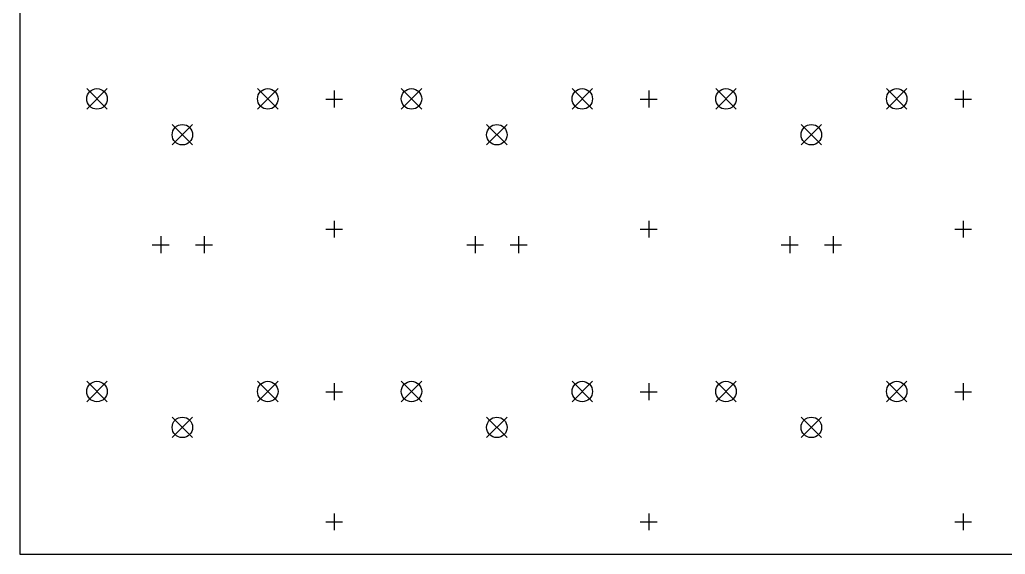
# Model space of a CAD drawing. Extents: x 19 to 135, y -149 to -23.
# Drawn here: x 20.3 to 78, y -117.5 to -86.2 of the extents above; entities that cross this region are included whole.
import ezdxf

# ---------------------------------------------------------------- set-up
doc = ezdxf.new("R2010")
doc.units = 0
doc.header["$MEASUREMENT"] = 0
doc.layers.add('BLACK', color=7, linetype='CONTINUOUS')

msp = doc.modelspace()

# ---------------------------------------------------------------- linework, layer by layer
at = {"layer": 'Black'}
for p, q in [((20.32, -43.815), (20.32, -117.475)), ((24.245, -90.195), (25.445, -91.395)), ((25.445, -90.195), (24.245, -91.395)), ((34.245, -90.195), (35.445, -91.395)), ((35.445, -90.195), (34.245, -91.395)), ((38.735, -90.3097), (38.735, -91.3003)), ((42.66, -90.195), (43.86, -91.395)), ((43.86, -90.195), (42.66, -91.395)), ((52.66, -90.195), (53.86, -91.395)), ((53.86, -90.195), (52.66, -91.395)), ((57.15, -90.3097), (57.15, -91.3003)), ((61.075, -90.195), (62.275, -91.395)), ((62.275, -90.195), (61.075, -91.395)), ((71.075, -90.195), (72.275, -91.395)), ((72.275, -90.195), (71.075, -91.395)), ((75.565, -90.3097), (75.565, -91.3003)), ((38.2397, -90.805), (39.2303, -90.805)), ((56.6547, -90.805), (57.6453, -90.805)), ((75.0697, -90.805), (76.0603, -90.805)), ((29.245, -92.295), (30.445, -93.495)), ((30.445, -92.295), (29.245, -93.495)), ((47.66, -92.295), (48.86, -93.495)), ((48.86, -92.295), (47.66, -93.495)), ((66.075, -92.295), (67.275, -93.495)), ((67.275, -92.295), (66.075, -93.495)), ((38.735, -97.9297), (38.735, -98.9203)), ((57.15, -97.9297), (57.15, -98.9203)), ((75.565, -97.9297), (75.565, -98.9203)), ((38.2397, -98.425), (39.2303, -98.425)), ((56.6547, -98.425), (57.6453, -98.425)), ((75.0697, -98.425), (76.0603, -98.425)), ((28.575, -98.8447), (28.575, -99.8353)), ((31.115, -98.8447), (31.115, -99.8353)), ((46.99, -98.8447), (46.99, -99.8353)), ((49.53, -98.8447), (49.53, -99.8353)), ((65.405, -98.8447), (65.405, -99.8353)), ((67.945, -98.8447), (67.945, -99.8353)), ((28.0797, -99.34), (29.0703, -99.34)), ((30.6197, -99.34), (31.6103, -99.34)), ((46.4947, -99.34), (47.4853, -99.34)), ((49.0347, -99.34), (50.0253, -99.34)), ((64.9097, -99.34), (65.9003, -99.34)), ((67.4497, -99.34), (68.4403, -99.34)), ((24.245, -107.34), (25.445, -108.54)), ((25.445, -107.34), (24.245, -108.54)), ((34.245, -107.34), (35.445, -108.54)), ((35.445, -107.34), (34.245, -108.54)), ((42.66, -107.34), (43.86, -108.54)), ((43.86, -107.34), (42.66, -108.54)), ((52.66, -107.34), (53.86, -108.54)), ((53.86, -107.34), (52.66, -108.54)), ((61.075, -107.34), (62.275, -108.54)), ((62.275, -107.34), (61.075, -108.54)), ((71.075, -107.34), (72.275, -108.54)), ((72.275, -107.34), (71.075, -108.54)), ((38.735, -107.455), (38.735, -108.445)), ((57.15, -107.455), (57.15, -108.445)), ((75.565, -107.455), (75.565, -108.445)), ((38.2397, -107.95), (39.2303, -107.95)), ((56.6547, -107.95), (57.6453, -107.95)), ((75.0697, -107.95), (76.0603, -107.95)), ((29.245, -109.44), (30.445, -110.64)), ((30.445, -109.44), (29.245, -110.64)), ((47.66, -109.44), (48.86, -110.64)), ((48.86, -109.44), (47.66, -110.64)), ((66.075, -109.44), (67.275, -110.64)), ((67.275, -109.44), (66.075, -110.64)), ((38.735, -115.075), (38.735, -116.065)), ((57.15, -115.075), (57.15, -116.065)), ((75.565, -115.075), (75.565, -116.065)), ((38.2397, -115.57), (39.2303, -115.57)), ((56.6547, -115.57), (57.6453, -115.57)), ((75.0697, -115.57), (76.0603, -115.57)), ((20.32, -117.475), (134.62, -117.475))]:
    msp.add_line(p, q, dxfattribs=at)
for centre in [(24.845, -90.795), (34.845, -90.795), (43.26, -90.795), (53.26, -90.795), (61.675, -90.795), (71.675, -90.795), (29.845, -92.895), (48.26, -92.895), (66.675, -92.895), (24.845, -107.94), (34.845, -107.94), (43.26, -107.94), (53.26, -107.94), (61.675, -107.94), (71.675, -107.94), (29.845, -110.04), (48.26, -110.04), (66.675, -110.04)]:
    msp.add_circle(centre, 0.6, dxfattribs=at)

doc.saveas('drawing.dxf')
